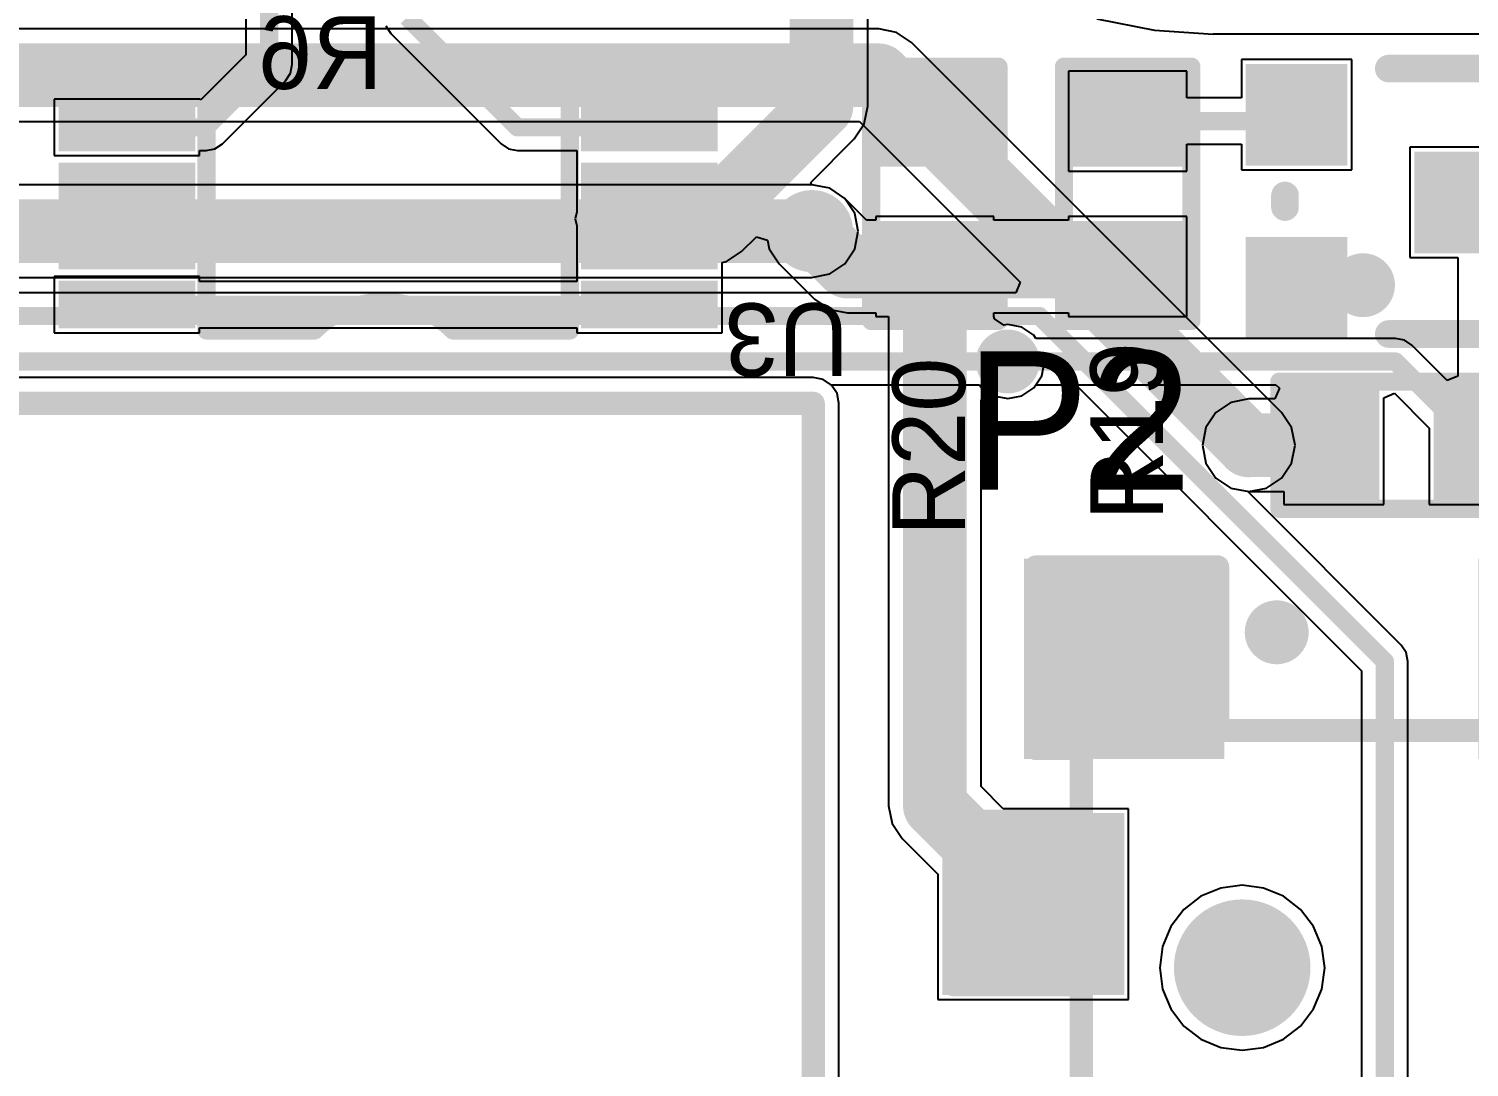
# Model space of a CAD drawing. Extents: x 6.88 to 10.89, y 6.77 to 7.93.
# Drawn here: x 9.911 to 10.535, y 7.052 to 7.502 of the extents above; entities that cross this region are included whole.
import ezdxf

# ---------------------------------------------------------------- set-up
doc = ezdxf.new("R2010")
doc.units = 0
doc.layers.get('0').update_dxf_attribs({"linetype": 'CONTINUOUS'})
for name, color, linetype in [('BOTTOMLAYER', 5, 'CONTINUOUS'), ('BOTTOMOVERLAY', 54, 'CONTINUOUS'), ('BOTTOMSOLDER', 6, 'CONTINUOUS'), ('KEEPOUTLAYER', 6, 'CONTINUOUS'), ('MULTILAYER', 9, 'CONTINUOUS'), ('TOPLAYER', 1, 'CONTINUOUS'), ('TOPOVERLAY', 2, 'CONTINUOUS'), ('TOPPASTE', 8, 'CONTINUOUS'), ('TOPSOLDER', 216, 'CONTINUOUS')]:
    doc.layers.add(name, color=color, linetype=linetype)

# ---------------------------------------------------------------- blocks, each defined once
blk = doc.blocks.new('TDC_065D_1')
at = {"layer": 'BOTTOMLAYER', "const_width": 0.02559}
for points in [[(0.026575, -0.133858, 1), (0.052165, -0.133858, 1)], [(0.20374, -0.133858, 1), (0.229331, -0.133858, 1)]]:
    blk.add_lwpolyline(points, format="xyb", close=True, dxfattribs=at)
at = {"layer": 'BOTTOMSOLDER', "const_width": 0.02959}
for points in [[(0.024575, -0.133858, 1), (0.054165, -0.133858, 1)], [(0.20174, -0.133858, 1), (0.231331, -0.133858, 1)]]:
    blk.add_lwpolyline(points, format="xyb", close=True, dxfattribs=at)
at = {"layer": 'MULTILAYER', "const_width": 0.02559}
for points in [[(0.026575, -0.133858, 1), (0.052165, -0.133858, 1)], [(0.20374, -0.133858, 1), (0.229331, -0.133858, 1)]]:
    blk.add_lwpolyline(points, format="xyb", close=True, dxfattribs=at)
at = {"layer": 'TOPLAYER', "const_width": 0.02559}
for points in [[(0.026575, -0.133858, 1), (0.052165, -0.133858, 1)], [(0.20374, -0.133858, 1), (0.229331, -0.133858, 1)]]:
    blk.add_lwpolyline(points, format="xyb", close=True, dxfattribs=at)
at = {"layer": 'TOPLAYER'}
for points in [[(0.031496, 0.03937), (0.031496, -0.03937), (0.110236, 0.03937), (0.110236, -0.03937)], [(0.228346, 0.03937), (0.228346, -0.03937), (0.307087, 0.03937), (0.307087, -0.03937)], [(0.271654, -0.125984), (0.271654, -0.19685), (0.34252, -0.125984), (0.34252, -0.19685)], [(0.031496, -0.228346), (0.031496, -0.307087), (0.110236, -0.228346), (0.110236, -0.307087)], [(0.228346, -0.228346), (0.228346, -0.307087), (0.307087, -0.228346), (0.307087, -0.307087)]]:
    blk.add_solid(points, dxfattribs=at)
at = {"layer": 'TOPPASTE'}
for points in [[(0.031496, 0.03937), (0.031496, -0.03937), (0.110236, 0.03937), (0.110236, -0.03937)], [(0.228346, 0.03937), (0.228346, -0.03937), (0.307087, 0.03937), (0.307087, -0.03937)], [(0.271654, -0.125984), (0.271654, -0.19685), (0.34252, -0.125984), (0.34252, -0.19685)], [(0.031496, -0.228346), (0.031496, -0.307087), (0.110236, -0.228346), (0.110236, -0.307087)], [(0.228346, -0.228346), (0.228346, -0.307087), (0.307087, -0.228346), (0.307087, -0.307087)]]:
    blk.add_solid(points, dxfattribs=at)
at = {"layer": 'TOPSOLDER', "const_width": 0.02959}
for points in [[(0.024575, -0.133858, 1), (0.054165, -0.133858, 1)], [(0.20174, -0.133858, 1), (0.231331, -0.133858, 1)]]:
    blk.add_lwpolyline(points, format="xyb", close=True, dxfattribs=at)
at = {"layer": 'TOPSOLDER'}
for points in [[(0.027496, 0.04337), (0.027496, -0.04337), (0.114236, 0.04337), (0.114236, -0.04337)], [(0.224346, 0.04337), (0.224346, -0.04337), (0.311087, 0.04337), (0.311087, -0.04337)], [(0.267654, -0.121984), (0.267654, -0.20085), (0.34652, -0.121984), (0.34652, -0.20085)], [(0.027496, -0.224346), (0.027496, -0.311087), (0.114236, -0.224346), (0.114236, -0.311087)], [(0.224346, -0.224346), (0.224346, -0.311087), (0.311087, -0.224346), (0.311087, -0.311087)]]:
    blk.add_solid(points, dxfattribs=at)
blk = doc.blocks.new('TSSOP_8_5')
at = {"layer": 'TOPLAYER'}
for points in [[(-0.044685, 0.087598), (-0.032087, 0.087598), (-0.044685, 0.13878), (-0.032087, 0.13878)], [(-0.019094, 0.087598), (-0.006496, 0.087598), (-0.019094, 0.13878), (-0.006496, 0.13878)], [(0.006496, 0.087598), (0.019095, 0.087598), (0.006496, 0.13878), (0.019095, 0.13878)], [(0.032087, 0.087598), (0.044685, 0.087598), (0.032087, 0.13878), (0.044685, 0.13878)], [(-0.044685, -0.13878), (-0.032087, -0.13878), (-0.044685, -0.087598), (-0.032087, -0.087598)], [(-0.019094, -0.13878), (-0.006496, -0.13878), (-0.019094, -0.087598), (-0.006496, -0.087598)], [(0.006496, -0.13878), (0.019095, -0.13878), (0.006496, -0.087598), (0.019095, -0.087598)], [(0.032087, -0.13878), (0.044685, -0.13878), (0.032087, -0.087598), (0.044685, -0.087598)]]:
    blk.add_solid(points, dxfattribs=at)
at = {"layer": 'TOPOVERLAY', "const_width": 0.007874}
for points in [[(-0.049606, 0.07874), (-0.049606, 0.03191)], [(-0.049606, 0.07874), (0.051575, 0.07874)], [(0.051575, 0.07874), (0.051575, -0.07874)], [(-0.049606, -0.02813), (-0.049606, -0.07874)], [(-0.049606, -0.07874), (0.051575, -0.07874)]]:
    blk.add_lwpolyline(points, dxfattribs=at)
at = {"layer": 'TOPOVERLAY', "const_width": 0.003937}
for points in [[(-0.051575, 0.07874, 1), (-0.047638, 0.07874, 1)], [(-0.051575, 0.07874, 1), (-0.047638, 0.07874, 1)], [(0.049606, 0.07874, 1), (0.053543, 0.07874, 1)], [(0.049606, 0.07874, 1), (0.053543, 0.07874, 1)], [(-0.051575, 0.03191, 1), (-0.047638, 0.03191, 1)], [(-0.051575, 0.03191, 1), (-0.047638, 0.03191, 1)], [(-0.051575, -0.02813, 1), (-0.047638, -0.02813, 1)], [(-0.051575, -0.02813, 1), (-0.047638, -0.02813, 1)], [(-0.051575, -0.07874, 1), (-0.047638, -0.07874, 1)], [(-0.051575, -0.07874, 1), (-0.047638, -0.07874, 1)], [(0.049606, -0.07874, 1), (0.053543, -0.07874, 1)], [(0.049606, -0.07874, 1), (0.053543, -0.07874, 1)]]:
    blk.add_lwpolyline(points, format="xyb", close=True, dxfattribs=at)
at = {"layer": 'TOPOVERLAY', "const_width": 0.007874}
blk.add_lwpolyline([(-0.049606, 0.03191, -0.414214), (-0.049606, -0.02813)], format="xyb", dxfattribs=at)
at = {"layer": 'TOPPASTE'}
for points in [[(-0.044685, 0.087598), (-0.032087, 0.087598), (-0.044685, 0.13878), (-0.032087, 0.13878)], [(-0.019094, 0.087598), (-0.006496, 0.087598), (-0.019094, 0.13878), (-0.006496, 0.13878)], [(0.006496, 0.087598), (0.019095, 0.087598), (0.006496, 0.13878), (0.019095, 0.13878)], [(0.032087, 0.087598), (0.044685, 0.087598), (0.032087, 0.13878), (0.044685, 0.13878)], [(-0.044685, -0.13878), (-0.032087, -0.13878), (-0.044685, -0.087598), (-0.032087, -0.087598)], [(-0.019094, -0.13878), (-0.006496, -0.13878), (-0.019094, -0.087598), (-0.006496, -0.087598)], [(0.006496, -0.13878), (0.019095, -0.13878), (0.006496, -0.087598), (0.019095, -0.087598)], [(0.032087, -0.13878), (0.044685, -0.13878), (0.032087, -0.087598), (0.044685, -0.087598)]]:
    blk.add_solid(points, dxfattribs=at)
at = {"layer": 'TOPSOLDER'}
for points in [[(-0.048685, 0.083599), (-0.028087, 0.083599), (-0.048685, 0.14278), (-0.028087, 0.14278)], [(-0.023094, 0.083599), (-0.002496, 0.083599), (-0.023094, 0.14278), (-0.002496, 0.14278)], [(0.002496, 0.083599), (0.023095, 0.083599), (0.002496, 0.14278), (0.023095, 0.14278)], [(0.028087, 0.083599), (0.048685, 0.083599), (0.028087, 0.14278), (0.048685, 0.14278)], [(-0.048685, -0.14278), (-0.028087, -0.14278), (-0.048685, -0.083599), (-0.028087, -0.083599)], [(-0.023094, -0.14278), (-0.002496, -0.14278), (-0.023094, -0.083599), (-0.002496, -0.083599)], [(0.002496, -0.14278), (0.023095, -0.14278), (0.002496, -0.083599), (0.023095, -0.083599)], [(0.028087, -0.14278), (0.048685, -0.14278), (0.028087, -0.083599), (0.048685, -0.083599)]]:
    blk.add_solid(points, dxfattribs=at)
blk = doc.blocks.new('R_0603_14')
at = {"layer": 'TOPLAYER'}
for points in [[(-0.015748, -0.019685), (-0.015748, 0.019685), (-0.047244, -0.019685), (-0.047244, 0.019685)], [(0.047244, -0.019685), (0.047244, 0.019685), (0.015748, -0.019685), (0.015748, 0.019685)]]:
    blk.add_solid(points, dxfattribs=at)
at = {"layer": 'TOPOVERLAY', "const_width": 0.007874}
for points in [[(-0.055118, 0.027559), (-0.055118, -0.027559)], [(-0.055118, 0.027559), (0.055118, 0.027559)], [(0.055118, 0.027559), (0.055118, -0.027559)], [(-0.055118, -0.027559), (0.055118, -0.027559)]]:
    blk.add_lwpolyline(points, dxfattribs=at)
at = {"layer": 'TOPOVERLAY', "const_width": 0.003937}
for points in [[(-0.057087, 0.027559, 1), (-0.05315, 0.027559, 1)], [(-0.057087, 0.027559, 1), (-0.05315, 0.027559, 1)], [(0.05315, 0.027559, 1), (0.057087, 0.027559, 1)], [(0.05315, 0.027559, 1), (0.057087, 0.027559, 1)], [(-0.057087, -0.027559, 1), (-0.05315, -0.027559, 1)], [(-0.057087, -0.027559, 1), (-0.05315, -0.027559, 1)], [(0.05315, -0.027559, 1), (0.057087, -0.027559, 1)], [(0.05315, -0.027559, 1), (0.057087, -0.027559, 1)]]:
    blk.add_lwpolyline(points, format="xyb", close=True, dxfattribs=at)
at = {"layer": 'TOPPASTE'}
for points in [[(-0.015748, -0.019685), (-0.015748, 0.019685), (-0.047244, -0.019685), (-0.047244, 0.019685)], [(0.047244, -0.019685), (0.047244, 0.019685), (0.015748, -0.019685), (0.015748, 0.019685)]]:
    blk.add_solid(points, dxfattribs=at)
at = {"layer": 'TOPSOLDER'}
for points in [[(-0.011748, -0.023685), (-0.011748, 0.023685), (-0.051244, -0.023685), (-0.051244, 0.023685)], [(0.051244, -0.023685), (0.051244, 0.023685), (0.011748, -0.023685), (0.011748, 0.023685)]]:
    blk.add_solid(points, dxfattribs=at)
blk = doc.blocks.new('R_0603_15')
at = {"layer": 'TOPLAYER'}
for points in [[(-0.015748, -0.019685), (-0.015748, 0.019685), (-0.047244, -0.019685), (-0.047244, 0.019685)], [(0.047244, -0.019685), (0.047244, 0.019685), (0.015748, -0.019685), (0.015748, 0.019685)]]:
    blk.add_solid(points, dxfattribs=at)
at = {"layer": 'TOPOVERLAY', "const_width": 0.007874}
for points in [[(-0.055118, 0.027559), (-0.055118, -0.027559)], [(-0.055118, 0.027559), (0.055118, 0.027559)], [(0.055118, 0.027559), (0.055118, -0.027559)], [(-0.055118, -0.027559), (0.055118, -0.027559)]]:
    blk.add_lwpolyline(points, dxfattribs=at)
at = {"layer": 'TOPOVERLAY', "const_width": 0.003937}
for points in [[(-0.057087, 0.027559, 1), (-0.05315, 0.027559, 1)], [(-0.057087, 0.027559, 1), (-0.05315, 0.027559, 1)], [(0.05315, 0.027559, 1), (0.057087, 0.027559, 1)], [(0.05315, 0.027559, 1), (0.057087, 0.027559, 1)], [(-0.057087, -0.027559, 1), (-0.05315, -0.027559, 1)], [(-0.057087, -0.027559, 1), (-0.05315, -0.027559, 1)], [(0.05315, -0.027559, 1), (0.057087, -0.027559, 1)], [(0.05315, -0.027559, 1), (0.057087, -0.027559, 1)]]:
    blk.add_lwpolyline(points, format="xyb", close=True, dxfattribs=at)
at = {"layer": 'TOPPASTE'}
for points in [[(-0.015748, -0.019685), (-0.015748, 0.019685), (-0.047244, -0.019685), (-0.047244, 0.019685)], [(0.047244, -0.019685), (0.047244, 0.019685), (0.015748, -0.019685), (0.015748, 0.019685)]]:
    blk.add_solid(points, dxfattribs=at)
at = {"layer": 'TOPSOLDER'}
for points in [[(-0.011748, -0.023685), (-0.011748, 0.023685), (-0.051244, -0.023685), (-0.051244, 0.023685)], [(0.051244, -0.023685), (0.051244, 0.023685), (0.011748, -0.023685), (0.011748, 0.023685)]]:
    blk.add_solid(points, dxfattribs=at)
blk = doc.blocks.new('R_0603_18')
at = {"layer": 'TOPLAYER'}
for points in [[(-0.015748, -0.019685), (-0.015748, 0.019685), (-0.047244, -0.019685), (-0.047244, 0.019685)], [(0.047244, -0.019685), (0.047244, 0.019685), (0.015748, -0.019685), (0.015748, 0.019685)]]:
    blk.add_solid(points, dxfattribs=at)
at = {"layer": 'TOPOVERLAY', "const_width": 0.007874}
for points in [[(-0.055118, 0.027559), (-0.055118, -0.027559)], [(0.055118, 0.027559), (-0.055118, 0.027559)], [(0.055118, 0.027559), (0.055118, -0.027559)], [(0.055118, -0.027559), (-0.055118, -0.027559)]]:
    blk.add_lwpolyline(points, dxfattribs=at)
at = {"layer": 'TOPOVERLAY', "const_width": 0.003937}
for points in [[(-0.057087, 0.027559, 1), (-0.05315, 0.027559, 1)], [(-0.057087, 0.027559, 1), (-0.05315, 0.027559, 1)], [(0.05315, 0.027559, 1), (0.057087, 0.027559, 1)], [(0.05315, 0.027559, 1), (0.057087, 0.027559, 1)], [(-0.057087, -0.027559, 1), (-0.05315, -0.027559, 1)], [(-0.057087, -0.027559, 1), (-0.05315, -0.027559, 1)], [(0.05315, -0.027559, 1), (0.057087, -0.027559, 1)], [(0.05315, -0.027559, 1), (0.057087, -0.027559, 1)]]:
    blk.add_lwpolyline(points, format="xyb", close=True, dxfattribs=at)
at = {"layer": 'TOPPASTE'}
for points in [[(-0.015748, -0.019685), (-0.015748, 0.019685), (-0.047244, -0.019685), (-0.047244, 0.019685)], [(0.047244, -0.019685), (0.047244, 0.019685), (0.015748, -0.019685), (0.015748, 0.019685)]]:
    blk.add_solid(points, dxfattribs=at)
at = {"layer": 'TOPSOLDER'}
for points in [[(-0.011748, -0.023685), (-0.011748, 0.023685), (-0.051244, -0.023685), (-0.051244, 0.023685)], [(0.051244, -0.023685), (0.051244, 0.023685), (0.011748, -0.023685), (0.011748, 0.023685)]]:
    blk.add_solid(points, dxfattribs=at)
blk = doc.blocks.new('SOT_23_34')
at = {"layer": 'TOPLAYER'}
for points in [[(-0.01748, 0.024969), (0.01852, 0.024969), (-0.01748, 0.074968), (0.01852, 0.074968)], [(-0.05548, -0.048031), (-0.01948, -0.048031), (-0.05548, -0.012032), (-0.01948, -0.012032)], [(0.01952, -0.048031), (0.05552, -0.048031), (0.01952, -0.012032), (0.05552, -0.012032)]]:
    blk.add_solid(points, dxfattribs=at)
at = {"layer": 'TOPOVERLAY', "const_width": 0.012}
for points in [[(-0.05748, 0.009968), (-0.05748, 0.054969)], [(-0.03748, 0.054969), (-0.05748, 0.054969)], [(0.05752, 0.054969), (0.03752, 0.054969)], [(0.05752, 0.009968), (0.05752, 0.054969)], [(0.00252, -0.035032), (-0.00248, -0.035032)]]:
    blk.add_lwpolyline(points, dxfattribs=at)
at = {"layer": 'TOPOVERLAY', "const_width": 0.006}
for points in [[(-0.06048, 0.054969, 1), (-0.05448, 0.054969, 1)], [(-0.06048, 0.054969, 1), (-0.05448, 0.054969, 1)], [(-0.04048, 0.054969, 1), (-0.03448, 0.054969, 1)], [(0.03452, 0.054969, 1), (0.04052, 0.054969, 1)], [(0.05452, 0.054969, 1), (0.06052, 0.054969, 1)], [(0.05452, 0.054969, 1), (0.06052, 0.054969, 1)], [(-0.06048, 0.009968, 1), (-0.05448, 0.009968, 1)], [(0.05452, 0.009968, 1), (0.06052, 0.009968, 1)], [(-0.00548, -0.035032, 1), (0.00052, -0.035032, 1)], [(-0.00048, -0.035032, 1), (0.00552, -0.035032, 1)]]:
    blk.add_lwpolyline(points, format="xyb", close=True, dxfattribs=at)
at = {"layer": 'TOPPASTE'}
for points in [[(-0.01748, 0.024969), (0.01852, 0.024969), (-0.01748, 0.074968), (0.01852, 0.074968)], [(-0.05548, -0.048031), (-0.01948, -0.048031), (-0.05548, -0.012032), (-0.01948, -0.012032)], [(0.01952, -0.048031), (0.05552, -0.048031), (0.01952, -0.012032), (0.05552, -0.012032)]]:
    blk.add_solid(points, dxfattribs=at)
at = {"layer": 'TOPSOLDER'}
for points in [[(-0.02148, 0.020969), (0.02252, 0.020969), (-0.02148, 0.078968), (0.02252, 0.078968)], [(-0.05948, -0.052032), (-0.01548, -0.052032), (-0.05948, -0.008032), (-0.01548, -0.008032)], [(0.01552, -0.052032), (0.05952, -0.052032), (0.01552, -0.008032), (0.05952, -0.008032)]]:
    blk.add_solid(points, dxfattribs=at)

msp = doc.modelspace()

# ---------------------------------------------------------------- linework, layer by layer
at = {"layer": 'BOTTOMLAYER'}
for p, q in [((10.373955, 7.505986), (10.398895, 7.501025)), ((10.279384, 7.501621), (9.72943, 7.501621)), ((10.287065, 7.500093), (10.279384, 7.501621)), ((10.293576, 7.495743), (10.287065, 7.500093)), ((10.398895, 7.501025), (10.424268, 7.499362)), ((10.424268, 7.499362), (10.424268, 7.499565)), ((10.424268, 7.499565), (10.58244, 7.499565)), ((10.453889, 7.33543), (10.293576, 7.495743)), ((9.721117, 7.46148), (10.271071, 7.46148)), ((10.271071, 7.46148), (10.340676, 7.391874)), ((10.250454, 7.434108), (9.334706, 7.434108)), ((10.258135, 7.432581), (10.250454, 7.434108)), ((10.264646, 7.42823), (10.258135, 7.432581)), ((10.268997, 7.421718), (10.264646, 7.42823)), ((10.270525, 7.414038), (10.268997, 7.421718)), ((10.268997, 7.406357), (10.270525, 7.414038)), ((10.264646, 7.399846), (10.268997, 7.406357)), ((10.258135, 7.395495), (10.264646, 7.399846)), ((9.334706, 7.393967), (10.250454, 7.393967)), ((10.250454, 7.393967), (10.258135, 7.395495)), ((10.340676, 7.391874), (10.338762, 7.387255)), ((10.338762, 7.387255), (8.799406, 7.387255)), ((10.350124, 7.35139), (10.350845, 7.355016)), ((10.350845, 7.355016), (10.35563, 7.356467)), ((10.35563, 7.356467), (10.48864, 7.223457)), ((10.258902, 7.347287), (10.258967, 7.347499)), ((10.261312, 7.343679), (10.258902, 7.347287)), ((10.258967, 7.347499), (10.323055, 7.347499)), ((10.323055, 7.347499), (10.323936, 7.346181)), ((10.323936, 7.346181), (10.329145, 7.3427)), ((10.341434, 7.3427), (10.346643, 7.346181)), ((10.346643, 7.346181), (10.350124, 7.35139)), ((10.262159, 7.339424), (10.261312, 7.343679)), ((10.329145, 7.3427), (10.33529, 7.341478)), ((10.33529, 7.341478), (10.341434, 7.3427)), ((10.262159, 6.809204), (10.262159, 7.339424)), ((10.45824, 7.328919), (10.453889, 7.33543)), ((10.459767, 7.321238), (10.45824, 7.328919)), ((10.45824, 7.313557), (10.459767, 7.321238)), ((10.453889, 7.307046), (10.45824, 7.313557)), ((10.439697, 7.301167), (10.447378, 7.302695)), ((10.447378, 7.302695), (10.453889, 7.307046)), ((10.439564, 7.300917), (10.439697, 7.301167)), ((10.505772, 7.234709), (10.439564, 7.300917)), ((10.507947, 7.231454), (10.505772, 7.234709)), ((10.508711, 7.227613), (10.507947, 7.231454)), ((10.508711, 6.959927), (10.508711, 7.227613)), ((10.48864, 7.223457), (10.48864, 6.959927)), ((10.427629, 7.129417), (10.419009, 7.125847)), ((10.436879, 7.130635), (10.427629, 7.129417)), ((10.446129, 7.129417), (10.436879, 7.130635)), ((10.454748, 7.125847), (10.446129, 7.129417)), ((10.419009, 7.125847), (10.411608, 7.120167)), ((10.46215, 7.120167), (10.454748, 7.125847)), ((10.411608, 7.120167), (10.405928, 7.112766)), ((10.46783, 7.112766), (10.46215, 7.120167)), ((10.405928, 7.112766), (10.402358, 7.104146)), ((10.4714, 7.104146), (10.46783, 7.112766)), ((10.402358, 7.104146), (10.40114, 7.094896)), ((10.472618, 7.094896), (10.4714, 7.104146)), ((10.40114, 7.094896), (10.402358, 7.085646)), ((10.4714, 7.085646), (10.472618, 7.094896)), ((10.402358, 7.085646), (10.405928, 7.077027)), ((10.46783, 7.077027), (10.4714, 7.085646)), ((10.405928, 7.077027), (10.411608, 7.069625)), ((10.46215, 7.069625), (10.46783, 7.077027)), ((10.411608, 7.069625), (10.419009, 7.063945)), ((10.454748, 7.063945), (10.46215, 7.069625)), ((10.419009, 7.063945), (10.427629, 7.060375)), ((10.427629, 7.060375), (10.436879, 7.059157)), ((10.436879, 7.059157), (10.446129, 7.060375)), ((10.446129, 7.060375), (10.454748, 7.063945))]:
    msp.add_line(p, q, dxfattribs=at)
for points, const_width in [([(9.721117, 7.48155), (10.279384, 7.48155)], 0.027559), ([(10.279384, 7.48155), (10.439697, 7.321238)], 0.027559), ([(9.334706, 7.414038), (10.250454, 7.414038)], 0.027559), ([(8.644345, 7.37722), (10.349069, 7.37722)], 0.007874), ([(10.349069, 7.37722), (10.498675, 7.227613)], 0.007874), ([(8.601839, 7.357535), (10.33529, 7.357535)], 0.007874), ([(10.498675, 6.947692), (10.498675, 7.227613)], 0.007874)]:
    msp.add_lwpolyline(points, dxfattribs=dict(at, const_width=const_width))
for points, const_width in [([(10.272494, 7.48155, 1), (10.286274, 7.48155, 1)], 0.01378), ([(10.272494, 7.48155, 1), (10.286274, 7.48155, 1)], 0.01378), ([(10.243564, 7.414038, 1), (10.257344, 7.414038, 1)], 0.01378), ([(10.243564, 7.414038, 1), (10.257344, 7.414038, 1)], 0.01378), ([(10.484305, 7.390606, 1), (10.494148, 7.390606, 1)], 0.009843), ([(10.347101, 7.37722, 1), (10.351038, 7.37722, 1)], 0.003937), ([(10.347101, 7.37722, 1), (10.351038, 7.37722, 1)], 0.003937), ([(10.330369, 7.357535, 1), (10.340211, 7.357535, 1)], 0.009843), ([(10.333321, 7.357535, 1), (10.337258, 7.357535, 1)], 0.003937), ([(10.432807, 7.321238, 1), (10.446587, 7.321238, 1)], 0.01378), ([(10.434776, 7.321238, 1), (10.444618, 7.321238, 1)], 0.009843), ([(10.446904, 7.240212, 1), (10.456746, 7.240212, 1)], 0.009843), ([(10.496707, 7.227613, 1), (10.500644, 7.227613, 1)], 0.003937), ([(10.496707, 7.227613, 1), (10.500644, 7.227613, 1)], 0.003937)]:
    msp.add_lwpolyline(points, format="xyb", close=True, dxfattribs=dict(at, const_width=const_width))
at = {"layer": 'BOTTOMSOLDER'}
for points, const_width in [([(10.241564, 7.414038, 1), (10.259344, 7.414038, 1)], 0.01778), ([(10.482306, 7.390606, 1), (10.496148, 7.390606, 1)], 0.013843), ([(10.328368, 7.357535, 1), (10.342211, 7.357535, 1)], 0.013843), ([(10.432776, 7.321238, 1), (10.446618, 7.321238, 1)], 0.013843), ([(10.444904, 7.240212, 1), (10.458746, 7.240212, 1)], 0.013843)]:
    msp.add_lwpolyline(points, format="xyb", close=True, dxfattribs=dict(at, const_width=const_width))
at = {"layer": 'KEEPOUTLAYER', "const_width": 0.01}
for points in [[(7.558125, 7.339424), (10.251039, 7.339424)], [(10.251039, 6.798085), (10.251039, 7.339424)]]:
    msp.add_lwpolyline(points, dxfattribs=at)
at = {"layer": 'KEEPOUTLAYER', "const_width": 0.005}
msp.add_lwpolyline([(10.248539, 7.339424, 1), (10.25354, 7.339424, 1)], format="xyb", close=True, dxfattribs=at)
msp.add_lwpolyline([(10.248539, 7.339424, 1), (10.25354, 7.339424, 1)], format="xyb", close=True, dxfattribs=at)
at = {"layer": 'MULTILAYER'}
for points, const_width in [([(10.243564, 7.414038, 1), (10.257344, 7.414038, 1)], 0.01378), ([(10.484305, 7.390606, 1), (10.494148, 7.390606, 1)], 0.009843), ([(10.330369, 7.357535, 1), (10.340211, 7.357535, 1)], 0.009843), ([(10.434776, 7.321238, 1), (10.444618, 7.321238, 1)], 0.009843), ([(10.446904, 7.240212, 1), (10.456746, 7.240212, 1)], 0.009843)]:
    msp.add_lwpolyline(points, format="xyb", close=True, dxfattribs=dict(at, const_width=const_width))
at = {"layer": 'TOPLAYER'}
for p, q in [((10.274652, 7.468165), (10.274652, 7.563067)), ((10.005199, 7.5153), (10.005199, 7.490455)), ((10.02527, 7.486299), (10.02527, 7.5153)), ((10.065782, 7.502907), (10.067958, 7.499651)), ((10.373955, 7.505986), (10.398895, 7.501025)), ((10.067958, 7.499651), (10.115739, 7.451869)), ((10.398895, 7.501025), (10.424268, 7.499362)), ((10.424268, 7.499362), (10.424268, 7.499565)), ((10.424268, 7.499565), (10.58244, 7.499565)), ((10.005199, 7.490455), (9.985682, 7.470938)), ((10.024506, 7.482458), (10.02527, 7.486298)), ((10.02527, 7.486298), (10.02527, 7.486299)), ((10.02527, 7.486298), (10.02527, 7.486298)), ((10.02527, 7.486298), (10.02527, 7.486298)), ((10.484323, 7.488361), (10.436512, 7.488361)), ((10.436512, 7.488361), (10.436512, 7.471707)), ((10.484323, 7.44055), (10.484323, 7.488361)), ((9.994998, 7.451869), (10.022331, 7.479202)), ((10.022331, 7.479202), (10.024506, 7.482458)), ((10.412839, 7.483325), (10.361658, 7.483325)), ((10.361658, 7.483325), (10.361658, 7.440018)), ((10.412839, 7.471707), (10.412839, 7.483325)), ((9.985122, 7.47117), (9.922131, 7.47117)), ((9.922131, 7.47117), (9.922131, 7.446761)), ((9.985123, 7.47117), (9.985122, 7.47117)), ((9.985682, 7.470938), (9.985123, 7.47117)), ((9.985123, 7.47117), (9.985123, 7.47117)), ((10.436512, 7.471707), (10.412839, 7.471707)), ((10.273124, 7.460484), (10.274652, 7.468164)), ((10.274652, 7.468164), (10.274652, 7.468165)), ((10.274652, 7.468165), (10.274652, 7.468165)), ((10.274652, 7.468164), (10.274652, 7.468164)), ((10.268773, 7.453972), (10.273124, 7.460484)), ((10.249916, 7.435115), (10.268773, 7.453972)), ((9.922131, 7.446761), (9.985123, 7.446761)), ((9.985123, 7.446761), (9.985123, 7.44893)), ((9.985123, 7.44893), (9.987902, 7.44893)), ((9.987902, 7.44893), (9.991742, 7.449694)), ((9.991742, 7.449694), (9.994998, 7.451869)), ((10.115739, 7.451869), (10.118995, 7.449694)), ((10.118995, 7.449694), (10.119632, 7.449567)), ((10.119632, 7.449567), (10.122835, 7.44893)), ((10.122835, 7.44893), (10.148509, 7.44893)), ((10.148509, 7.44893), (10.148509, 7.446761)), ((10.148509, 7.446761), (10.148509, 7.446761)), ((10.148509, 7.446761), (10.148509, 7.445579)), ((10.412839, 7.440018), (10.412839, 7.451636)), ((10.412839, 7.451636), (10.436512, 7.451636)), ((10.436512, 7.451636), (10.436512, 7.44055)), ((10.571323, 7.450361), (10.509512, 7.450361)), ((10.509512, 7.450361), (10.509512, 7.40255)), ((10.148509, 7.445579), (10.148509, 7.445579)), ((10.148509, 7.445579), (10.148509, 7.422425)), ((10.361658, 7.440018), (10.412839, 7.440018)), ((10.436512, 7.44055), (10.484323, 7.44055)), ((10.250454, 7.434108), (10.249916, 7.435115)), ((10.258135, 7.432581), (10.250454, 7.434108)), ((10.264646, 7.42823), (10.258135, 7.432581)), ((10.274126, 7.41875), (10.264646, 7.42823)), ((10.148509, 7.422425), (10.147896, 7.419346)), ((10.147896, 7.419346), (10.148509, 7.416266)), ((10.148509, 7.416266), (10.148509, 7.397934)), ((10.278104, 7.41875), (10.274126, 7.41875)), ((10.329285, 7.420333), (10.278104, 7.420333)), ((10.278104, 7.420333), (10.278104, 7.41875)), ((10.329285, 7.41875), (10.329285, 7.420333)), ((10.361658, 7.41875), (10.329285, 7.41875)), ((10.412839, 7.420333), (10.361658, 7.420333)), ((10.361658, 7.420333), (10.361658, 7.41875)), ((10.412839, 7.377026), (10.412839, 7.420333)), ((10.219954, 7.405154), (10.226377, 7.411576)), ((10.226377, 7.411576), (10.231162, 7.410125)), ((10.231162, 7.410125), (10.231911, 7.406357)), ((10.213443, 7.400803), (10.219954, 7.405154)), ((10.231911, 7.406357), (10.236262, 7.399846)), ((10.509512, 7.40255), (10.530382, 7.40255)), ((10.530382, 7.40255), (10.530382, 7.351171)), ((10.148509, 7.397934), (10.148509, 7.397934)), ((10.148509, 7.397934), (10.148509, 7.397934)), ((10.148509, 7.397934), (10.148509, 7.39558)), ((10.211501, 7.400417), (10.213443, 7.400803)), ((10.211501, 7.397934), (10.211501, 7.400417)), ((10.211501, 7.39558), (10.211501, 7.397934)), ((10.211501, 7.397934), (10.211501, 7.397934)), ((10.211501, 7.397934), (10.211501, 7.397934)), ((10.236262, 7.399846), (10.25162, 7.384487)), ((9.985123, 7.394399), (9.922131, 7.394399)), ((9.922131, 7.394399), (9.922131, 7.369989)), ((9.985123, 7.392229), (9.985123, 7.394399)), ((10.148509, 7.392229), (9.985123, 7.392229)), ((10.148509, 7.39558), (10.148509, 7.394399)), ((10.148509, 7.394399), (10.148509, 7.394399)), ((10.148509, 7.394399), (10.148509, 7.392229)), ((10.211501, 7.394989), (10.211501, 7.39558)), ((10.211501, 7.394497), (10.211501, 7.394989)), ((10.211501, 7.394399), (10.211501, 7.394497)), ((10.211501, 7.392044), (10.211501, 7.394399)), ((10.211501, 7.369989), (10.211501, 7.392044)), ((10.211501, 7.392044), (10.211501, 7.392044)), ((10.211501, 7.392044), (10.211501, 7.392044)), ((10.211501, 7.392044), (10.211501, 7.392044)), ((10.25162, 7.384487), (10.258132, 7.380137)), ((10.258132, 7.380137), (10.265812, 7.378609)), ((10.265812, 7.378609), (10.278104, 7.378609)), ((10.278104, 7.378609), (10.278104, 7.377026)), ((10.329285, 7.377026), (10.329285, 7.378609)), ((10.329285, 7.378609), (10.361658, 7.378609)), ((10.361658, 7.378609), (10.361658, 7.377026)), ((9.985123, 7.369989), (9.985123, 7.372159)), ((9.985123, 7.372159), (10.148509, 7.372159)), ((10.148509, 7.372159), (10.148509, 7.369989)), ((10.278104, 7.377026), (10.283624, 7.377026)), ((10.283624, 7.377026), (10.283624, 7.165088)), ((10.329481, 7.376041), (10.329285, 7.377026)), ((10.329285, 7.377026), (10.329285, 7.377026)), ((10.333638, 7.373263), (10.329481, 7.376041)), ((10.33529, 7.373591), (10.333638, 7.373263)), ((10.341434, 7.372369), (10.33529, 7.373591)), ((10.346643, 7.368888), (10.341434, 7.372369)), ((10.361658, 7.377026), (10.412839, 7.377026)), ((9.922131, 7.369989), (9.985123, 7.369989)), ((10.148509, 7.369989), (10.211501, 7.369989)), ((10.347524, 7.36757), (10.346643, 7.368888)), ((10.503294, 7.36757), (10.347524, 7.36757)), ((10.507134, 7.366806), (10.503294, 7.36757)), ((10.51039, 7.364631), (10.507134, 7.366806)), ((10.525763, 7.349258), (10.51039, 7.364631)), ((10.251039, 7.350543), (8.573826, 7.350543)), ((10.255295, 7.349697), (10.251039, 7.350543)), ((10.258902, 7.347287), (10.255295, 7.349697)), ((10.261312, 7.343679), (10.258902, 7.347287)), ((10.341434, 7.3427), (10.346643, 7.346181)), ((10.346643, 7.346181), (10.347524, 7.347499)), ((10.347524, 7.347499), (10.451409, 7.347499)), ((10.451409, 7.347499), (10.452981, 7.345928)), ((10.530382, 7.351171), (10.525763, 7.349258)), ((10.262159, 7.339424), (10.261312, 7.343679)), ((10.323765, 7.340992), (10.328175, 7.343349)), ((10.323765, 7.173402), (10.323765, 7.340992)), ((10.328175, 7.343349), (10.329145, 7.3427)), ((10.329145, 7.3427), (10.33529, 7.341478)), ((10.33529, 7.341478), (10.341434, 7.3427)), ((10.439697, 7.341309), (10.432016, 7.339781)), ((10.451067, 7.341309), (10.439697, 7.341309)), ((10.452981, 7.345928), (10.451067, 7.341309)), ((10.498252, 7.341852), (10.502871, 7.343765)), ((10.498252, 7.295647), (10.498252, 7.341852)), ((10.502871, 7.343765), (10.517937, 7.328699)), ((10.262159, 6.809204), (10.262159, 7.339424)), ((10.425505, 7.33543), (10.421154, 7.328919)), ((10.432016, 7.339781), (10.425505, 7.33543)), ((10.421154, 7.328919), (10.419626, 7.321238)), ((10.517937, 7.328699), (10.517937, 7.295647)), ((10.419626, 7.321238), (10.421154, 7.313557)), ((10.421154, 7.313557), (10.425505, 7.307046)), ((10.425505, 7.307046), (10.432016, 7.302695)), ((10.432016, 7.302695), (10.439697, 7.301167)), ((10.439697, 7.301167), (10.454945, 7.301167)), ((10.454945, 7.301167), (10.454945, 7.295647)), ((10.454945, 7.295647), (10.498252, 7.295647)), ((10.517937, 7.295647), (10.561244, 7.295647)), ((10.333373, 7.163794), (10.323765, 7.173402)), ((10.283624, 7.165088), (10.285151, 7.157407)), ((10.387666, 7.163794), (10.333373, 7.163794)), ((10.387666, 7.081117), (10.387666, 7.163794)), ((10.285151, 7.157407), (10.289502, 7.150896)), ((10.289502, 7.150896), (10.304989, 7.135409)), ((10.304989, 7.135409), (10.304989, 7.081117)), ((10.427629, 7.129417), (10.419009, 7.125847)), ((10.436879, 7.130635), (10.427629, 7.129417)), ((10.446129, 7.129417), (10.436879, 7.130635)), ((10.454748, 7.125847), (10.446129, 7.129417)), ((10.419009, 7.125847), (10.411608, 7.120167)), ((10.46215, 7.120167), (10.454748, 7.125847)), ((10.411608, 7.120167), (10.405928, 7.112766)), ((10.46783, 7.112766), (10.46215, 7.120167)), ((10.405928, 7.112766), (10.402358, 7.104146)), ((10.4714, 7.104146), (10.46783, 7.112766)), ((10.402358, 7.104146), (10.40114, 7.094896)), ((10.472618, 7.094896), (10.4714, 7.104146)), ((10.40114, 7.094896), (10.402358, 7.085646)), ((10.4714, 7.085646), (10.472618, 7.094896)), ((10.402358, 7.085646), (10.405928, 7.077027)), ((10.46783, 7.077027), (10.4714, 7.085646)), ((10.304989, 7.081117), (10.387666, 7.081117)), ((10.405928, 7.077027), (10.411608, 7.069625)), ((10.46215, 7.069625), (10.46783, 7.077027)), ((10.411608, 7.069625), (10.419009, 7.063945)), ((10.454748, 7.063945), (10.46215, 7.069625)), ((10.419009, 7.063945), (10.427629, 7.060375)), ((10.427629, 7.060375), (10.436879, 7.059157)), ((10.436879, 7.059157), (10.446129, 7.060375)), ((10.446129, 7.060375), (10.454748, 7.063945))]:
    msp.add_line(p, q, dxfattribs=at)
for points, const_width in [([(10.254581, 7.468165), (10.254581, 7.569509)], 0.027559), ([(10.015235, 7.486298), (10.015235, 7.529079)], 0.007874), ([(10.075053, 7.506747), (10.122835, 7.458965)], 0.007874), ([(9.987902, 7.458965), (10.015235, 7.486298)], 0.007874), ([(10.205762, 7.419346), (10.254581, 7.468165)], 0.027559), ([(10.387249, 7.461672), (10.457633, 7.461672)], 0.007874), ([(9.953627, 7.458965), (9.987902, 7.458965)], 0.007874), ([(10.122835, 7.458965), (10.180005, 7.458965)], 0.007874), ([(10.180005, 7.419346), (10.180005, 7.424857)], 0.019685), ([(10.167967, 7.419346), (10.180005, 7.419346)], 0.027559), ([(10.180005, 7.419346), (10.205762, 7.419346)], 0.027559), ([(10.180005, 7.415802), (10.180005, 7.419346)], 0.019685), ([(10.250454, 7.414038), (10.265812, 7.39868)], 0.027559), ([(10.265812, 7.39868), (10.303694, 7.39868)], 0.027559), ([(10.303694, 7.39868), (10.387249, 7.39868)], 0.027559), ([(10.303694, 7.165088), (10.303694, 7.39868)], 0.027559), ([(9.953627, 7.382194), (10.180005, 7.382194)], 0.007874), ([(10.33529, 7.357535), (10.503294, 7.357535)], 0.007874), ([(10.503294, 7.357535), (10.53959, 7.321238)], 0.007874), ([(10.439697, 7.321238), (10.476598, 7.321238)], 0.027559), ([(10.303694, 7.165088), (10.346327, 7.122455)], 0.027559)]:
    msp.add_lwpolyline(points, dxfattribs=dict(at, const_width=const_width))
for points, const_width in [([(10.013266, 7.486298, 1), (10.017203, 7.486298, 1)], 0.003937), ([(10.013266, 7.486298, 1), (10.017203, 7.486298, 1)], 0.003937), ([(10.247691, 7.468165, 1), (10.261471, 7.468165, 1)], 0.01378), ([(10.247691, 7.468165, 1), (10.261471, 7.468165, 1)], 0.01378), ([(10.38528, 7.461672, 1), (10.389217, 7.461672, 1)], 0.003937), ([(10.455664, 7.461672, 1), (10.459601, 7.461672, 1)], 0.003937), ([(9.951658, 7.458965, 1), (9.955595, 7.458965, 1)], 0.003937), ([(9.985933, 7.458965, 1), (9.98987, 7.458965, 1)], 0.003937), ([(9.985933, 7.458965, 1), (9.98987, 7.458965, 1)], 0.003937), ([(10.120867, 7.458965, 1), (10.124804, 7.458965, 1)], 0.003937), ([(10.120867, 7.458965, 1), (10.124804, 7.458965, 1)], 0.003937), ([(10.178036, 7.458965, 1), (10.181973, 7.458965, 1)], 0.003937), ([(10.175083, 7.424857, 1), (10.184926, 7.424857, 1)], 0.009843), ([(10.161077, 7.419346, 1), (10.174857, 7.419346, 1)], 0.01378), ([(10.173115, 7.419346, 1), (10.186894, 7.419346, 1)], 0.01378), ([(10.173115, 7.419346, 1), (10.186894, 7.419346, 1)], 0.01378), ([(10.175083, 7.419346, 1), (10.184926, 7.419346, 1)], 0.009843), ([(10.175083, 7.419346, 1), (10.184926, 7.419346, 1)], 0.009843), ([(10.198872, 7.419346, 1), (10.212652, 7.419346, 1)], 0.01378), ([(10.198872, 7.419346, 1), (10.212652, 7.419346, 1)], 0.01378), ([(10.243564, 7.414038, 1), (10.257344, 7.414038, 1)], 0.01378), ([(10.243564, 7.414038, 1), (10.257344, 7.414038, 1)], 0.01378), ([(10.175083, 7.415802, 1), (10.184926, 7.415802, 1)], 0.009843), ([(10.258923, 7.39868, 1), (10.272702, 7.39868, 1)], 0.01378), ([(10.258923, 7.39868, 1), (10.272702, 7.39868, 1)], 0.01378), ([(10.296805, 7.39868, 1), (10.310584, 7.39868, 1)], 0.01378), ([(10.296805, 7.39868, 1), (10.310584, 7.39868, 1)], 0.01378), ([(10.296805, 7.39868, 1), (10.310584, 7.39868, 1)], 0.01378), ([(10.380359, 7.39868, 1), (10.394139, 7.39868, 1)], 0.01378), ([(10.484305, 7.390606, 1), (10.494148, 7.390606, 1)], 0.009843), ([(9.951658, 7.382194, 1), (9.955595, 7.382194, 1)], 0.003937), ([(10.178036, 7.382194, 1), (10.181973, 7.382194, 1)], 0.003937), ([(10.330369, 7.357535, 1), (10.340211, 7.357535, 1)], 0.009843), ([(10.333321, 7.357535, 1), (10.337258, 7.357535, 1)], 0.003937), ([(10.501325, 7.357535, 1), (10.505262, 7.357535, 1)], 0.003937), ([(10.501325, 7.357535, 1), (10.505262, 7.357535, 1)], 0.003937), ([(10.432807, 7.321238, 1), (10.446587, 7.321238, 1)], 0.01378), ([(10.469708, 7.321238, 1), (10.483488, 7.321238, 1)], 0.01378), ([(10.434776, 7.321238, 1), (10.444618, 7.321238, 1)], 0.009843), ([(10.446904, 7.240212, 1), (10.456746, 7.240212, 1)], 0.009843), ([(10.296805, 7.165088, 1), (10.310584, 7.165088, 1)], 0.01378), ([(10.296805, 7.165088, 1), (10.310584, 7.165088, 1)], 0.01378), ([(10.339438, 7.122455, 1), (10.353217, 7.122455, 1)], 0.01378)]:
    msp.add_lwpolyline(points, format="xyb", close=True, dxfattribs=dict(at, const_width=const_width))
at = {"layer": 'TOPOVERLAY', "const_width": 0.01}
for points in [[(10.347496, 7.268558), (10.426236, 7.268558)], [(10.347496, 7.189818), (10.347496, 7.268558)], [(10.426236, 7.197692), (10.426236, 7.268558)], [(10.367181, 7.219739), (10.406551, 7.219739)], [(10.367181, 6.97092), (10.367181, 7.219739)], [(10.406551, 7.197692), (10.406551, 7.219739)], [(10.367181, 7.197692), (10.654583, 7.197692)], [(10.347496, 7.189818), (10.367181, 7.189818)], [(10.312063, 7.158322), (10.367181, 7.158322)], [(10.312063, 7.087455), (10.312063, 7.158322)], [(10.331748, 7.142574), (10.367181, 7.142574)], [(10.331748, 7.103204), (10.331748, 7.142574)], [(10.331748, 7.103204), (10.367181, 7.103204)], [(10.312063, 7.087455), (10.367181, 7.087455)]]:
    msp.add_lwpolyline(points, dxfattribs=at)
at = {"layer": 'TOPOVERLAY', "const_width": 0.005}
for points in [[(10.344996, 7.268558, 1), (10.349996, 7.268558, 1)], [(10.344996, 7.268558, 1), (10.349996, 7.268558, 1)], [(10.423737, 7.268558, 1), (10.428736, 7.268558, 1)], [(10.423737, 7.268558, 1), (10.428736, 7.268558, 1)], [(10.364681, 7.219739, 1), (10.369681, 7.219739, 1)], [(10.364681, 7.219739, 1), (10.369681, 7.219739, 1)], [(10.404051, 7.219739, 1), (10.409051, 7.219739, 1)], [(10.404051, 7.219739, 1), (10.409051, 7.219739, 1)], [(10.364681, 7.197692, 1), (10.369681, 7.197692, 1)], [(10.404051, 7.197692, 1), (10.409051, 7.197692, 1)], [(10.423737, 7.197692, 1), (10.428736, 7.197692, 1)], [(10.344996, 7.189818, 1), (10.349996, 7.189818, 1)], [(10.344996, 7.189818, 1), (10.349996, 7.189818, 1)], [(10.364681, 7.189818, 1), (10.369681, 7.189818, 1)], [(10.309563, 7.158322, 1), (10.314563, 7.158322, 1)], [(10.309563, 7.158322, 1), (10.314563, 7.158322, 1)], [(10.364681, 7.158322, 1), (10.369681, 7.158322, 1)], [(10.329248, 7.142574, 1), (10.334248, 7.142574, 1)], [(10.329248, 7.142574, 1), (10.334248, 7.142574, 1)], [(10.364681, 7.142574, 1), (10.369681, 7.142574, 1)], [(10.329248, 7.103204, 1), (10.334248, 7.103204, 1)], [(10.329248, 7.103204, 1), (10.334248, 7.103204, 1)], [(10.364681, 7.103204, 1), (10.369681, 7.103204, 1)], [(10.309563, 7.087455, 1), (10.314563, 7.087455, 1)], [(10.309563, 7.087455, 1), (10.314563, 7.087455, 1)], [(10.364681, 7.087455, 1), (10.369681, 7.087455, 1)]]:
    msp.add_lwpolyline(points, format="xyb", close=True, dxfattribs=at)
at = {"layer": 'TOPSOLDER'}
for points, const_width in [([(10.241564, 7.414038, 1), (10.259344, 7.414038, 1)], 0.01778), ([(10.482306, 7.390606, 1), (10.496148, 7.390606, 1)], 0.013843), ([(10.328368, 7.357535, 1), (10.342211, 7.357535, 1)], 0.013843), ([(10.432776, 7.321238, 1), (10.446618, 7.321238, 1)], 0.013843), ([(10.444904, 7.240212, 1), (10.458746, 7.240212, 1)], 0.013843)]:
    msp.add_lwpolyline(points, format="xyb", close=True, dxfattribs=dict(at, const_width=const_width))

# ---------------------------------------------------------------- block references
for name, p, rotation in [('SOT_23_34', (10.490449, 7.426976), 270), ('R_0603_14', (10.303694, 7.430176), 90), ('R_0603_15', (10.387249, 7.430176), 90), ('TSSOP_8_5', (10.066816, 7.42058), 90), ('R_0603_18', (10.508094, 7.321238), 180), ('TDC_065D_1', (10.653414, 6.961038), 180)]:
    msp.add_blockref(name, p, dxfattribs=dict(rotation=rotation))

# ---------------------------------------------------------------- texts
at = {"layer": 'BOTTOMOVERLAY', "text_generation_flag": 2}
msp.add_text('R6', height=0.031496, rotation=360, dxfattribs=at).set_placement((10.064424, 7.475645))
at = {"layer": 'TOPOVERLAY'}
for s, rotation, p in [('U3', 180, (10.266392, 7.382732)), ('R19', 90, (10.402613, 7.288637)), ('R20', 90, (10.316786, 7.281944))]:
    msp.add_text(s, height=0.031496, rotation=rotation, dxfattribs=at).set_placement(p)
msp.add_text('P2', height=0.06, dxfattribs=at).set_placement((10.317, 7.302))

doc.saveas('drawing.dxf')
